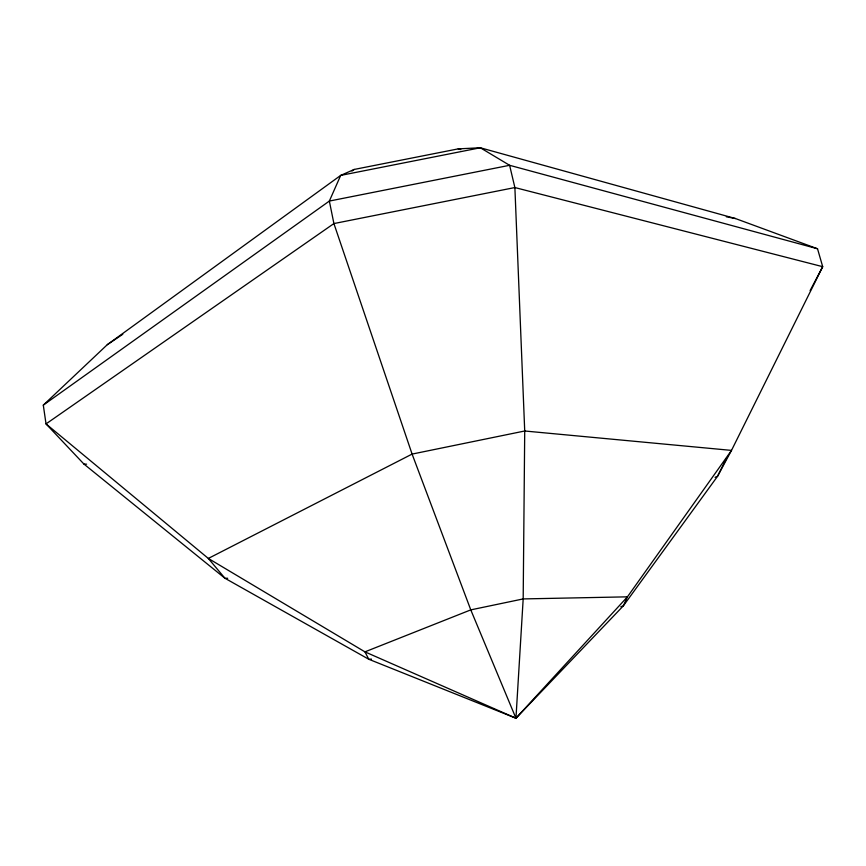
<?xml version="1.0" encoding="UTF-8"?>
<svg xmlns="http://www.w3.org/2000/svg" width="866" height="866" viewBox="0 0 866 866"><rect width="100%" height="100%" fill="white"/><g stroke="black" fill="none" stroke-linecap="round" stroke-linejoin="round"><path stroke-width="1.3" d="M726.498 458.157L717.568 476.268L623.347 605.843L515.952 718.228L368.775 659.253L224.976 578.272L83.905 464.035L46.028 423.907L43.3 405.136L107.287 344.69L340.695 175.397L354.205 169.444L458.201 148.876L480.327 147.772L735.461 218.546L817.526 248.769L822.7 266.685L731.51 450.396L717.568 476.268L715.067 477.307M810.111 290.586L822.7 266.685L514.88 187.554L333.908 223.569L46.028 423.907L208.327 558.44L364.943 651.86L515.952 718.228L627.439 596.836L731.51 450.396L524.72 430.997L412.097 454.087L208.327 558.44L224.976 578.272L227.682 578.261M352.018 171.024L354.205 169.444M43.3 405.136L329.351 201.064L509.609 165.298L817.526 248.769M107.287 344.69L122.788 334.265M620.814 606.774L623.347 605.843L627.439 596.836L523.183 598.926L470.779 609.88L364.943 651.86L368.775 659.253L371.471 659.102M83.905 464.035L86.6 464.187M726.314 216.771L735.461 218.546M458.201 148.876L460.799 149.591M524.72 430.997L523.183 598.926L515.952 718.228L470.779 609.88L412.097 454.087L333.908 223.569L329.351 201.064L340.695 175.397L480.327 147.772L509.609 165.298L514.88 187.554L524.72 430.997"/></g></svg>
